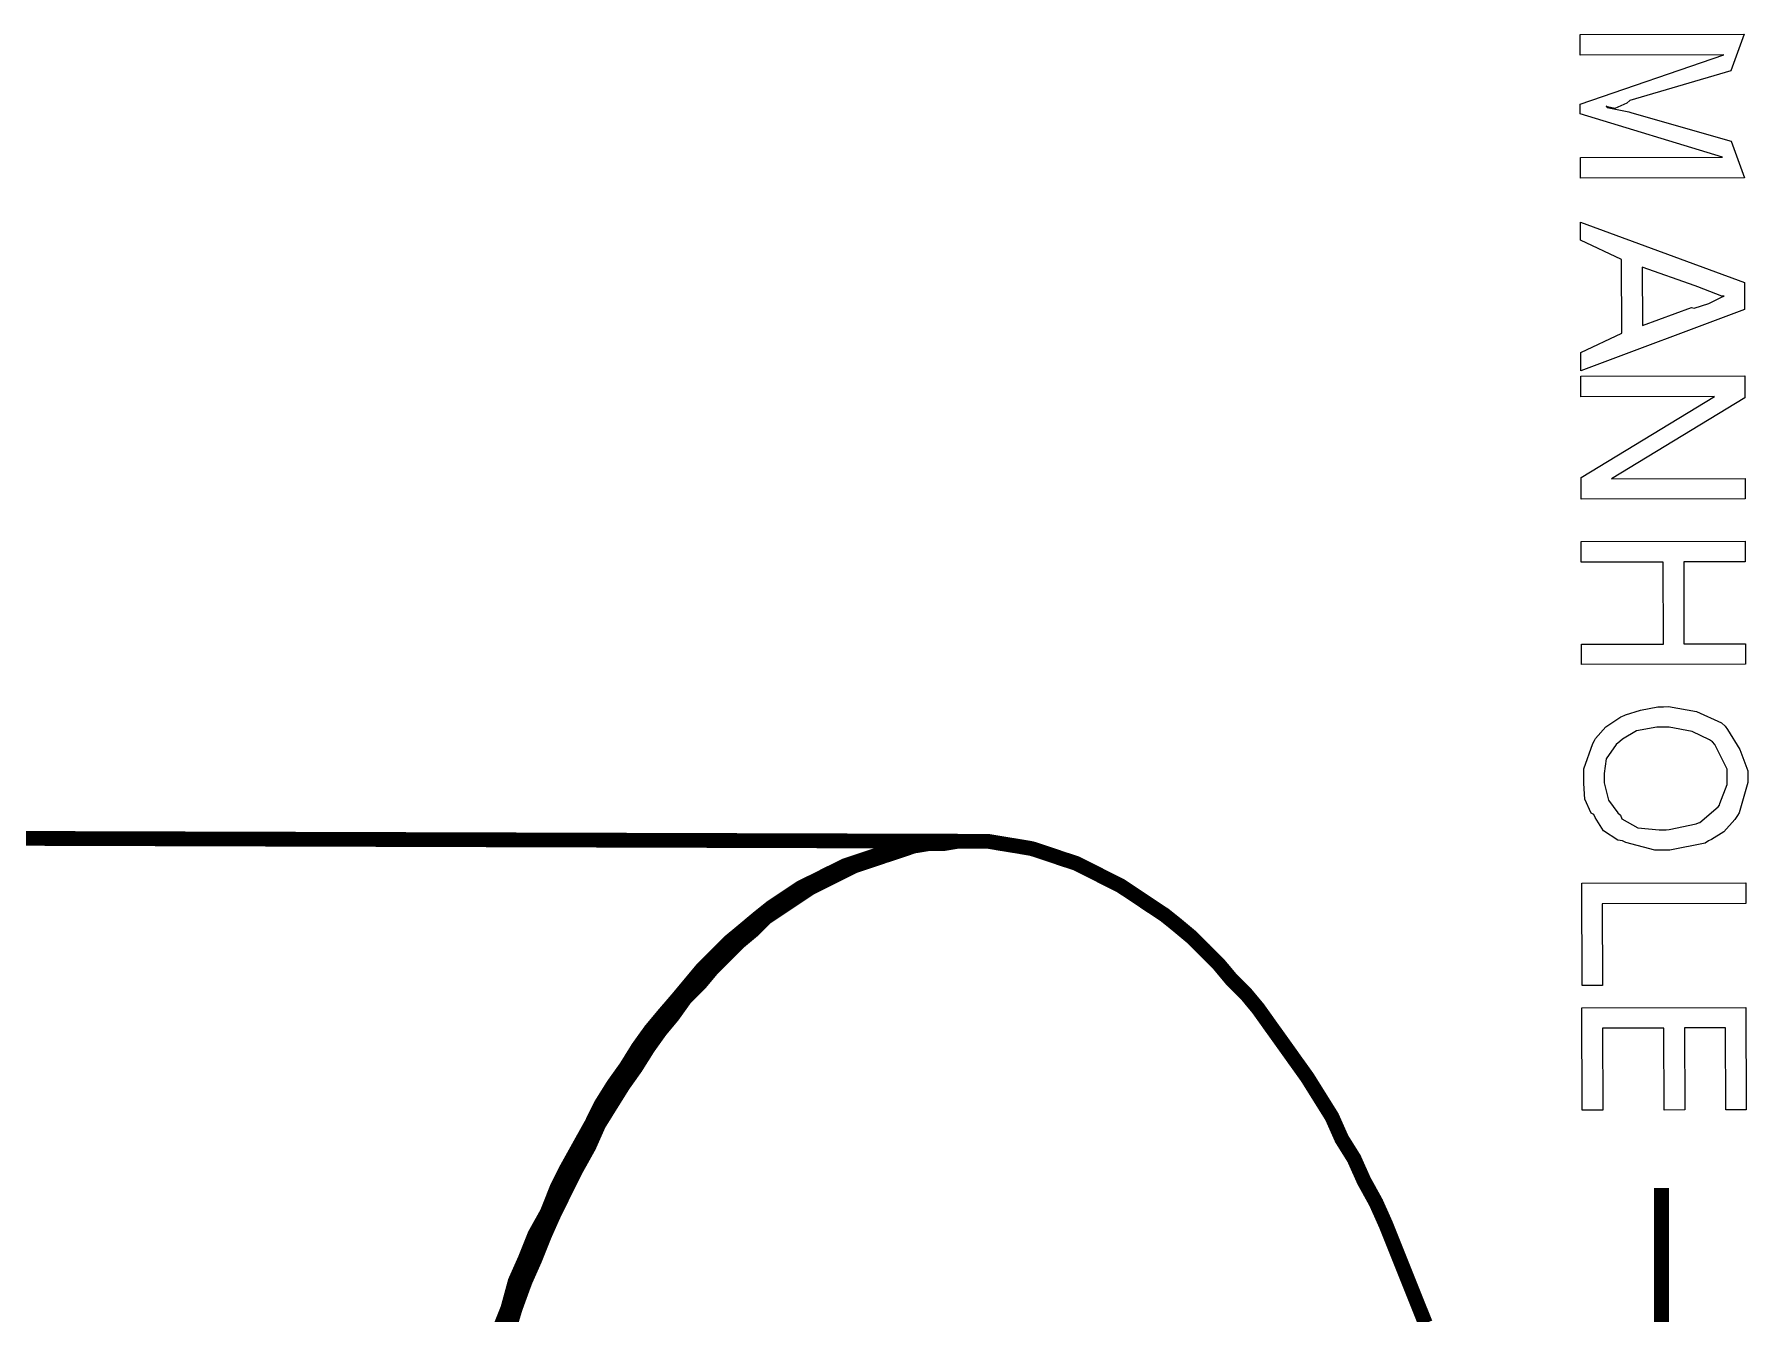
# Model space of a CAD drawing. Extents: x 0.1 to 11.6, y 0.3 to 16.2.
# Drawn here: x 4.274 to 5.435, y 8.321 to 9.188 of the extents above; entities that cross this region are included whole.
import ezdxf

# ---------------------------------------------------------------- set-up
doc = ezdxf.new("R2010")
doc.units = 0
doc.layers.get('0').update_dxf_attribs({"linetype": 'CONTINUOUS'})

msp = doc.modelspace()

# ---------------------------------------------------------------- linework, layer by layer
at = {"color": 0}
for points in [[(5.32167, 9.18821), (5.43278, 9.18842), (5.42367, 9.16368), (5.35531, 9.1435), (5.35314, 9.14171), (5.34511, 9.13818), (5.34011, 9.13926), (5.33925, 9.1396), (5.3399, 9.13883), (5.35465, 9.13579), (5.35661, 9.13525), (5.42389, 9.11594), (5.433, 9.09119), (5.32189, 9.09099), (5.32189, 9.10488), (5.41803, 9.10508), (5.32167, 9.1346), (5.32167, 9.14111), (5.41889, 9.17453), (5.32167, 9.17432), (5.32167, 9.18821)], [(5.32189, 9.06114), (5.433, 9.02012), (5.433, 9.0019), (5.3221, 8.96044), (5.3221, 8.97282), (5.34988, 8.98583), (5.34967, 9.03575), (5.32189, 9.04899), (5.32189, 9.06114)], [(5.36356, 9.03054), (5.36376, 8.99106), (5.39697, 9.00321), (5.39882, 9.00293), (5.40869, 9.00592), (5.41769, 9.01053), (5.41911, 9.01101), (5.41758, 9.01096), (5.40132, 9.01736), (5.39958, 9.01796), (5.36356, 9.03054)], [(5.32206, 8.95665), (5.43315, 8.95688), (5.43315, 8.94211), (5.34289, 8.88721), (5.43338, 8.88743), (5.43338, 8.87354), (5.32226, 8.87332), (5.32226, 8.88807), (5.41254, 8.94299), (5.32204, 8.94276), (5.32206, 8.95665)], [(5.32226, 8.84472), (5.43338, 8.84494), (5.43338, 8.83106), (5.39171, 8.83106), (5.39193, 8.7755), (5.4336, 8.7755), (5.4336, 8.76161), (5.32249, 8.76139), (5.32249, 8.77528), (5.37804, 8.77528), (5.37782, 8.83083), (5.32226, 8.83083), (5.32226, 8.84472)], [(5.37804, 8.73281), (5.38146, 8.73286), (5.40039, 8.7296), (5.41743, 8.72185), (5.41992, 8.71957), (5.42139, 8.71724), (5.42969, 8.70389), (5.43511, 8.68929), (5.43511, 8.6844), (5.43511, 8.68147), (5.42936, 8.66092), (5.42817, 8.65901), (5.42643, 8.65636), (5.41883, 8.64794), (5.41054, 8.64285), (5.40842, 8.64188), (5.40619, 8.64035), (5.38222, 8.63564), (5.37956, 8.63558), (5.37224, 8.63558), (5.35243, 8.64085), (5.35026, 8.64188), (5.34706, 8.64242), (5.3374, 8.64871), (5.33182, 8.65776), (5.33074, 8.65967), (5.32904, 8.66069), (5.32482, 8.67019), (5.324, 8.68072), (5.324, 8.68419), (5.324, 8.6906), (5.33014, 8.70796), (5.33138, 8.70979), (5.33197, 8.71132), (5.33908, 8.71918), (5.34924, 8.72597), (5.35135, 8.72694), (5.35232, 8.72726), (5.36257, 8.73036), (5.37414, 8.73281), (5.37804, 8.73281)], [(5.37804, 8.71892), (5.37343, 8.71892), (5.35975, 8.71647), (5.35032, 8.71078), (5.34853, 8.70915), (5.34586, 8.70714), (5.33919, 8.69743), (5.33789, 8.6875), (5.33789, 8.68419), (5.33789, 8.6811), (5.34071, 8.66954), (5.34711, 8.66086), (5.34896, 8.65924), (5.34983, 8.65679), (5.36068, 8.65072), (5.375, 8.64947), (5.37978, 8.64947), (5.38183, 8.64953), (5.40012, 8.65332), (5.40169, 8.65403), (5.40256, 8.65435), (5.41515, 8.66487), (5.41601, 8.66618), (5.41613, 8.66732), (5.42122, 8.68001), (5.42122, 8.68419), (5.42122, 8.69037), (5.41287, 8.70719), (5.41124, 8.70893), (5.40924, 8.71035), (5.3974, 8.7161), (5.38189, 8.71897), (5.37804, 8.71892)], [(5.32264, 8.61322), (5.43375, 8.61344), (5.43375, 8.59956), (5.33653, 8.59933), (5.33675, 8.54378), (5.32286, 8.54378), (5.32264, 8.61322)], [(5.32281, 8.52886), (5.43392, 8.52908), (5.43414, 8.45964), (5.42025, 8.45964), (5.42003, 8.51519), (5.39225, 8.51519), (5.39247, 8.45964), (5.37858, 8.45942), (5.37836, 8.51497), (5.33669, 8.51497), (5.33692, 8.45942), (5.32303, 8.45942), (5.32281, 8.52886)]]:
    msp.add_lwpolyline(points, close=True, dxfattribs=at)
at = {"color": 0, "const_width": 0.01}
for points in [[(4.90169, 8.64165), (3.78999, 8.64501)], [(4.90169, 8.64165), (4.89333, 8.64165), (4.88336, 8.63997), (4.87332, 8.63997), (4.86333, 8.63835), (4.85335, 8.63499), (4.84332, 8.63167), (4.83333, 8.62831), (4.82335, 8.625), (4.81332, 8.62001), (4.80333, 8.61501), (4.79335, 8.61003), (4.78331, 8.60335), (4.77333, 8.59668), (4.76497, 8.59), (4.75499, 8.58165), (4.74501, 8.57335), (4.73665, 8.565), (4.72667, 8.55501), (4.71832, 8.54497), (4.71001, 8.535), (4.69997, 8.52333), (4.69168, 8.51335), (4.68332, 8.50168), (4.67503, 8.48833), (4.66667, 8.47667), (4.65831, 8.46332), (4.65169, 8.44997), (4.64333, 8.435), (4.63499, 8.41997), (4.62831, 8.40668), (4.62169, 8.38997), (4.61333, 8.375), (4.60667, 8.35835), (4.59999, 8.34332), (4.595, 8.32497), (4.58832, 8.30832)], [(4.90169, 8.64165), (4.89333, 8.64165), (4.88336, 8.63997), (4.87332, 8.63997), (4.86333, 8.63835), (4.85335, 8.63499), (4.84332, 8.63167), (4.83333, 8.62831), (4.82335, 8.625), (4.81332, 8.62001), (4.80333, 8.61501), (4.79335, 8.61003), (4.78331, 8.60335), (4.77333, 8.59668), (4.76497, 8.59), (4.75499, 8.58165), (4.74501, 8.57335), (4.73665, 8.565), (4.72667, 8.55501), (4.71832, 8.54497), (4.71001, 8.535), (4.69997, 8.52333), (4.69168, 8.51335), (4.68332, 8.50168), (4.67503, 8.48833), (4.66667, 8.47667), (4.65831, 8.46332), (4.65169, 8.44997), (4.64333, 8.435), (4.63499, 8.41997), (4.62831, 8.40668), (4.62169, 8.38997), (4.61333, 8.375), (4.60667, 8.35835), (4.59999, 8.34332), (4.595, 8.32497), (4.58832, 8.30832)], [(5.21669, 8.315), (5.21001, 8.33165), (5.20335, 8.34831), (5.19667, 8.36501), (5.19, 8.38167), (5.18332, 8.39665), (5.17503, 8.41168), (5.16835, 8.42665), (5.16, 8.44), (5.15332, 8.45503), (5.14501, 8.46832), (5.13667, 8.48167), (5.12831, 8.49333), (5.12001, 8.50499), (5.11165, 8.51665), (5.10335, 8.52832), (5.095, 8.53836), (5.08501, 8.54833), (5.07667, 8.55832), (5.06668, 8.56836), (5.05832, 8.57667), (5.04833, 8.58501), (5.03999, 8.59169), (5.03, 8.59831), (5.02001, 8.60499), (5.00999, 8.61165), (5, 8.61664), (4.99001, 8.62169), (4.97999, 8.62668), (4.97, 8.62999), (4.96001, 8.63336), (4.94997, 8.63667), (4.94, 8.63835), (4.93001, 8.63997), (4.91997, 8.64165), (4.91, 8.64165), (4.90001, 8.64165), (4.88997, 8.63997), (4.87999, 8.63997), (4.87001, 8.63835), (4.86003, 8.63499), (4.84999, 8.63167), (4.84, 8.62831), (4.83003, 8.625), (4.81999, 8.62001), (4.81, 8.61501), (4.80003, 8.61003), (4.78999, 8.60335), (4.78, 8.59668), (4.77001, 8.59), (4.76167, 8.58165), (4.75168, 8.57335), (4.74333, 8.565), (4.73335, 8.55501), (4.72499, 8.54497), (4.715, 8.535), (4.70665, 8.52333), (4.69835, 8.51335), (4.69, 8.50168), (4.68164, 8.48833), (4.67333, 8.47667), (4.66499, 8.46332), (4.65668, 8.44997), (4.65001, 8.435), (4.64165, 8.41997), (4.63499, 8.40668), (4.62668, 8.38997), (4.62001, 8.375), (4.61333, 8.35835), (4.60667, 8.34332), (4.59999, 8.32497), (4.595, 8.30832)], [(4.90668, 8.64165), (4.90169, 8.64165)], [(5.37668, 8.23665), (5.37668, 8.40668)]]:
    msp.add_lwpolyline(points, dxfattribs=at)

doc.saveas('drawing.dxf')
